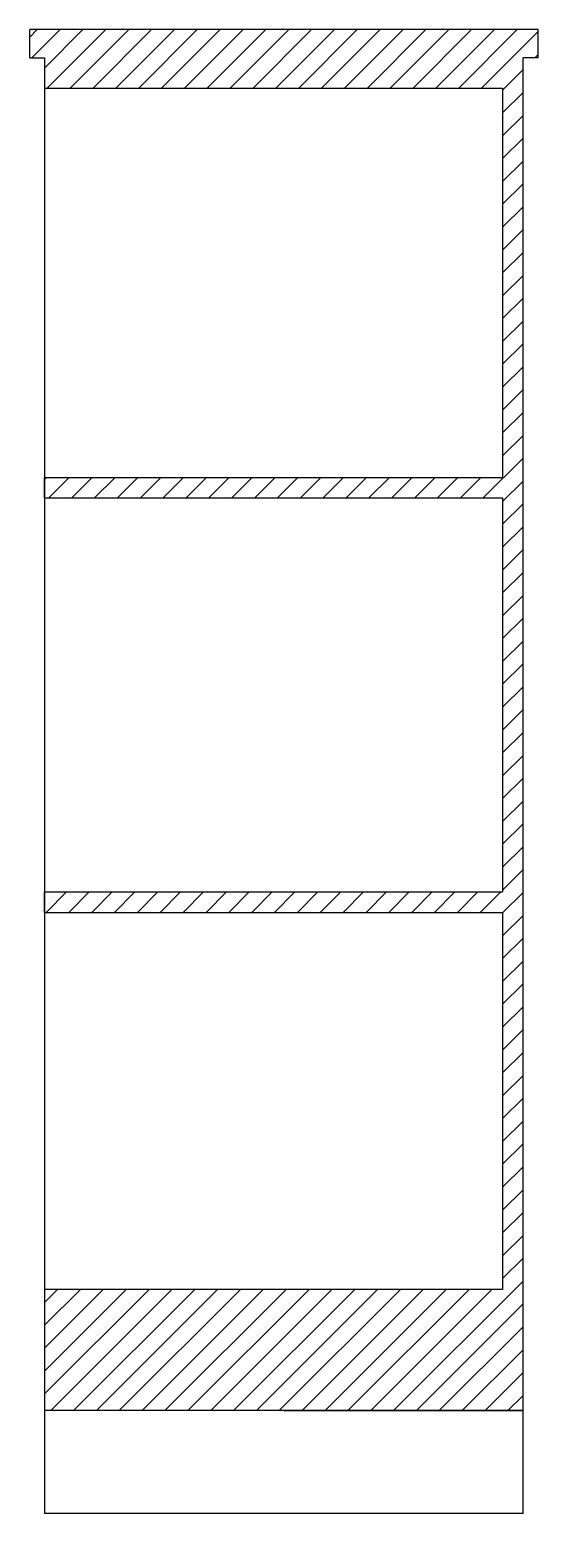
# Model space of a CAD drawing. Header units: millimetres. Extents: x -568.2 to -567.7, y 1461.97 to 1463.43.
import ezdxf

# ---------------------------------------------------------------- set-up
doc = ezdxf.new("R2010")
doc.units = ezdxf.units.MM
doc.layers.add('IKE140005-T1', color=255, linetype='Continuous')
doc.layers.add('IKE140005-T2', color=250, linetype='Continuous')

msp = doc.modelspace()

# ---------------------------------------------------------------- hatches: boundary and pattern name
at = {"layer": 'IKE140005-T2'}
h = msp.add_hatch(dxfattribs=at)
h.set_pattern_fill('ANSI31', color=0, scale=0.005)
h.set_pattern_definition([(45, (-567.947655, 1462.75084), (-0.01122532, 0.01122532), [])])
h.paths.add_polyline_path([(-567.7129, 1463.4013), (-567.7329, 1463.4013), (-568.1829, 1463.4013), (-568.1829, 1463.3715), (-567.7329, 1463.3715), (-567.7329, 1462.989), (-568.1829, 1462.989), (-568.1829, 1462.969), (-567.7329, 1462.969), (-567.7329, 1462.582), (-568.1829, 1462.582), (-568.1829, 1462.562), (-567.7329, 1462.562), (-567.7329, 1462.1917), (-568.1829, 1462.1917), (-568.1829, 1462.1717), (-567.7129, 1462.1717)])
h.paths.add_polyline_path([(-567.6979, 1463.429), (-568.1974, 1463.429), (-568.1974, 1463.4013), (-567.6979, 1463.4013)])
h.paths.add_polyline_path([(-567.7129, 1462.1717), (-568.1829, 1462.1717), (-568.1829, 1462.0727), (-567.7129, 1462.0727)])

# ---------------------------------------------------------------- linework, layer by layer
at = {"layer": 'IKE140005-T1', "color": 0}
for p, q in [((-567.6979, 1463.429), (-568.1974, 1463.429)), ((-568.1974, 1463.4013), (-568.1974, 1463.429)), ((-567.6979, 1463.4013), (-567.6979, 1463.429)), ((-568.1829, 1463.4013), (-568.1829, 1462.1717)), ((-567.7129, 1462.1717), (-567.7129, 1463.4013)), ((-567.7329, 1462.1917), (-568.1829, 1462.1917)), ((-568.1829, 1462.1717), (-568.1829, 1461.9717)), ((-567.7129, 1461.9717), (-567.7129, 1462.1717)), ((-567.7129, 1461.9717), (-568.1829, 1461.9717))]:
    msp.add_line(p, q, dxfattribs=at)
at = {"layer": 'IKE140005-T2', "color": 0}
for p, q in [((-568.1974, 1463.4013), (-568.1829, 1463.4013)), ((-567.6979, 1463.4013), (-567.7129, 1463.4013)), ((-568.1829, 1463.3715), (-567.7329, 1463.3715)), ((-567.7329, 1463.3715), (-567.7329, 1462.989)), ((-568.1829, 1462.969), (-568.1829, 1462.989)), ((-568.1829, 1462.989), (-567.7329, 1462.989)), ((-568.1829, 1462.969), (-567.7329, 1462.969)), ((-567.7329, 1462.969), (-567.7329, 1462.582)), ((-568.1829, 1462.562), (-568.1829, 1462.582)), ((-568.1829, 1462.582), (-567.7329, 1462.582)), ((-568.1829, 1462.562), (-567.7329, 1462.562)), ((-567.7329, 1462.562), (-567.7329, 1462.1917)), ((-567.7129, 1462.0727), (-568.1829, 1462.0727)), ((-567.9479, 1462.0727), (-567.7129, 1462.0727))]:
    msp.add_line(p, q, dxfattribs=at)

doc.saveas('drawing.dxf')
